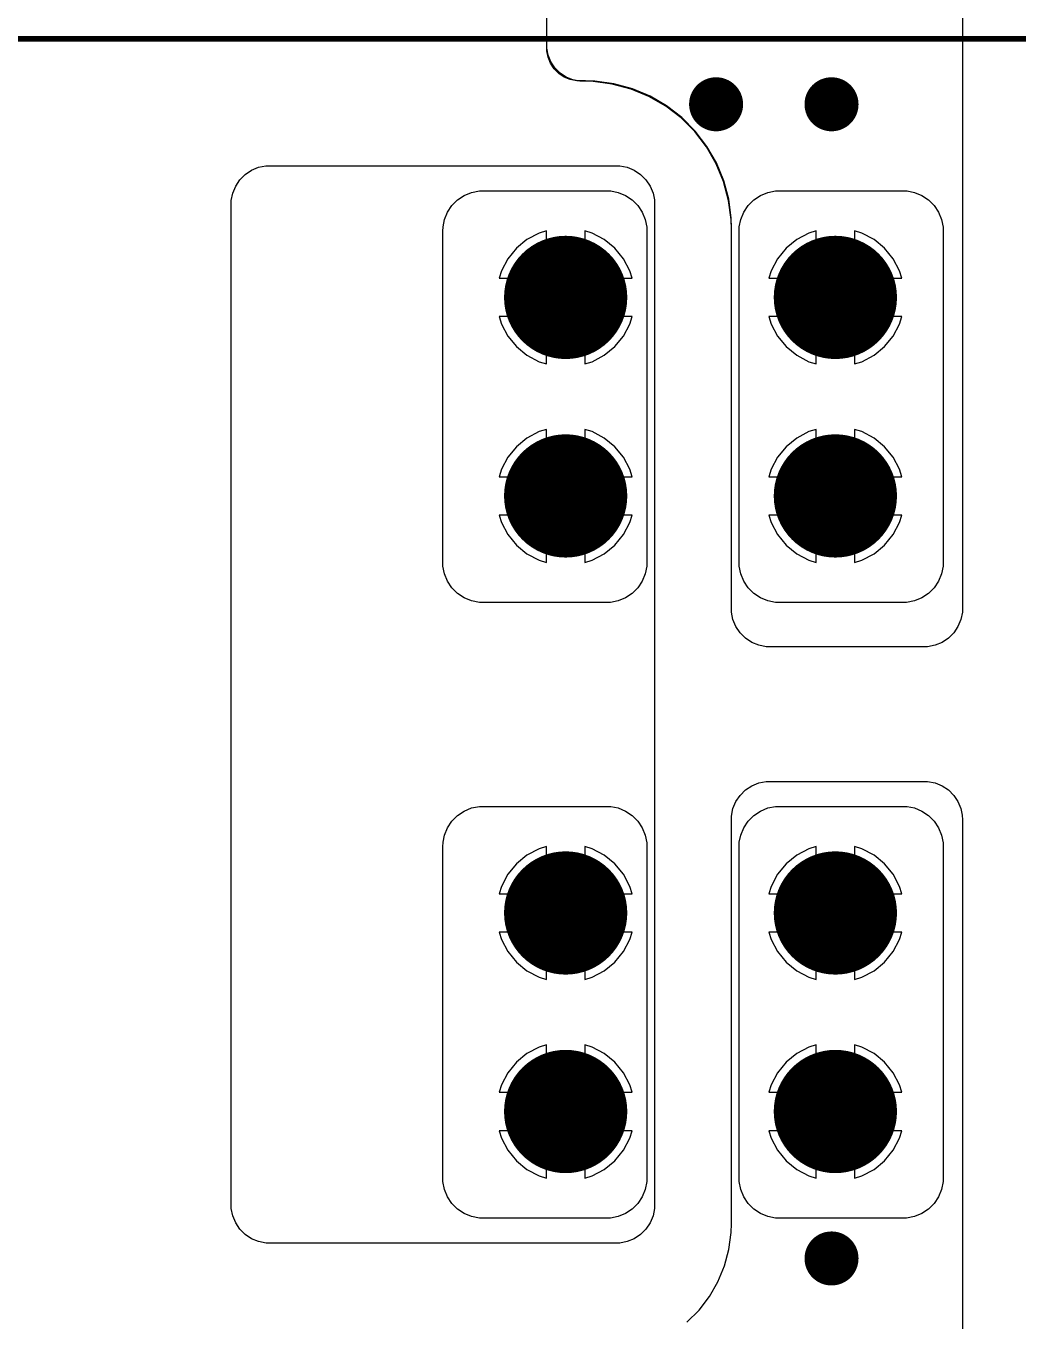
# Model space of a CAD drawing. Header units: millimetres. Extents: x 25 to 162, y 25 to 111.
# Drawn here: x 51.06 to 76.85, y 55.37 to 89.04 of the extents above; entities that cross this region are included whole.
import ezdxf

# ---------------------------------------------------------------- set-up
doc = ezdxf.new("R2010")
doc.units = ezdxf.units.MM
for name, color, linetype in [('BottomLayer', 5, 'Continuous'), ('BottomSolder', 6, 'Continuous'), ('MultiLayer', 9, 'Continuous'), ('PadHoleLayer', 156, 'Continuous'), ('TopLayer', 1, 'Continuous'), ('TopOverlay', 2, 'Continuous'), ('TopSolder', 216, 'Continuous'), ('ViaHoleLayer', 16, 'Continuous')]:
    doc.layers.add(name, color=color, linetype=linetype)

# ---------------------------------------------------------------- blocks, each defined once
blk = doc.blocks.new('T92S11_127')
at = {"layer": 'BottomLayer', "const_width": 1.5}
for points in [[(-11.33, -5.69, 1), (-9.83, -5.69, 1)], [(-6.17, -5.69, 1), (-4.67, -5.69, 1)], [(4.67, -5.69, 1), (6.17, -5.69, 1)], [(9.83, -5.69, 1), (11.33, -5.69, 1)], [(-11.33, -12.7, 1), (-9.83, -12.7, 1)], [(-6.17, -12.7, 1), (-4.67, -12.7, 1)], [(4.67, -12.7, 1), (6.17, -12.7, 1)], [(9.83, -12.7, 1), (11.33, -12.7, 1)]]:
    blk.add_lwpolyline(points, format="xyb", close=True, dxfattribs=at)
at = {"layer": 'BottomSolder', "const_width": 1.602}
for points in [[(-11.381, -5.69, 1), (-9.779, -5.69, 1)], [(-6.221, -5.69, 1), (-4.619, -5.69, 1)], [(4.619, -5.69, 1), (6.221, -5.69, 1)], [(9.779, -5.69, 1), (11.381, -5.69, 1)], [(-11.381, -12.7, 1), (-9.779, -12.7, 1)], [(-6.221, -12.7, 1), (-4.619, -12.7, 1)], [(4.619, -12.7, 1), (6.221, -12.7, 1)], [(9.779, -12.7, 1), (11.381, -12.7, 1)]]:
    blk.add_lwpolyline(points, format="xyb", close=True, dxfattribs=at)
at = {"layer": 'MultiLayer', "const_width": 1.5}
for points in [[(-11.33, -5.69, 1), (-9.83, -5.69, 1)], [(-6.17, -5.69, 1), (-4.67, -5.69, 1)], [(4.67, -5.69, 1), (6.17, -5.69, 1)], [(9.83, -5.69, 1), (11.33, -5.69, 1)], [(-11.33, -12.7, 1), (-9.83, -12.7, 1)], [(-6.17, -12.7, 1), (-4.67, -12.7, 1)], [(4.67, -12.7, 1), (6.17, -12.7, 1)], [(9.83, -12.7, 1), (11.33, -12.7, 1)]]:
    blk.add_lwpolyline(points, format="xyb", close=True, dxfattribs=at)
at = {"layer": 'PadHoleLayer', "const_width": 1}
for points in [[(-11.08, -5.69, 1), (-10.08, -5.69, 1)], [(-5.92, -5.69, 1), (-4.92, -5.69, 1)], [(4.92, -5.69, 1), (5.92, -5.69, 1)], [(10.08, -5.69, 1), (11.08, -5.69, 1)], [(-11.08, -12.7, 1), (-10.08, -12.7, 1)], [(-5.92, -12.7, 1), (-4.92, -12.7, 1)], [(4.92, -12.7, 1), (5.92, -12.7, 1)], [(10.08, -12.7, 1), (11.08, -12.7, 1)]]:
    blk.add_lwpolyline(points, format="xyb", close=True, dxfattribs=at)
at = {"layer": 'TopLayer', "const_width": 1.5}
for points in [[(-11.33, -5.69, 1), (-9.83, -5.69, 1)], [(-6.17, -5.69, 1), (-4.67, -5.69, 1)], [(4.67, -5.69, 1), (6.17, -5.69, 1)], [(9.83, -5.69, 1), (11.33, -5.69, 1)], [(-11.33, -12.7, 1), (-9.83, -12.7, 1)], [(-6.17, -12.7, 1), (-4.67, -12.7, 1)], [(4.67, -12.7, 1), (6.17, -12.7, 1)], [(9.83, -12.7, 1), (11.33, -12.7, 1)]]:
    blk.add_lwpolyline(points, format="xyb", close=True, dxfattribs=at)
at = {"layer": 'TopOverlay', "const_width": 0.152}
blk.add_lwpolyline([(17.3, 28.8), (17.3, -23.5)], dxfattribs=at)
at = {"layer": 'TopSolder', "const_width": 1.602}
for points in [[(-11.381, -5.69, 1), (-9.779, -5.69, 1)], [(-6.221, -5.69, 1), (-4.619, -5.69, 1)], [(4.619, -5.69, 1), (6.221, -5.69, 1)], [(9.779, -5.69, 1), (11.381, -5.69, 1)], [(-11.381, -12.7, 1), (-9.779, -12.7, 1)], [(-6.221, -12.7, 1), (-4.619, -12.7, 1)], [(4.619, -12.7, 1), (6.221, -12.7, 1)], [(9.779, -12.7, 1), (11.381, -12.7, 1)]]:
    blk.add_lwpolyline(points, format="xyb", close=True, dxfattribs=at)

msp = doc.modelspace()

# ---------------------------------------------------------------- linework, layer by layer
at = {"layer": 'BottomLayer'}
for p, q in [((64.6, 88.475), (64.6, 105.6)), ((75.4, 92), (75.4, 73.9)), ((64.6, 88.39), (64.6, 88.475)), ((64.633, 88.223), (64.6, 88.39)), ((64.698, 88.066), (64.633, 88.223)), ((64.792, 87.925), (64.698, 88.066)), ((64.912, 87.804), (64.792, 87.925)), ((65.053, 87.709), (64.912, 87.804)), ((65.21, 87.643), (65.053, 87.709)), ((65.377, 87.61), (65.21, 87.643)), ((65.462, 87.609), (65.377, 87.61)), ((65.602, 87.608), (65.462, 87.609)), ((65.85, 87.599), (65.602, 87.608)), ((66.344, 87.532), (65.85, 87.599)), ((66.824, 87.401), (66.344, 87.532)), ((67.283, 87.209), (66.824, 87.401)), ((67.713, 86.959), (67.283, 87.209)), ((68.107, 86.654), (67.713, 86.959)), ((68.458, 86.302), (68.107, 86.654)), ((68.761, 85.906), (68.458, 86.302)), ((69.009, 85.475), (68.761, 85.906)), ((56.623, 85.037), (56.763, 85.177)), ((56.763, 85.177), (56.926, 85.286)), ((56.926, 85.286), (57.108, 85.362)), ((57.108, 85.362), (57.301, 85.4)), ((57.301, 85.4), (57.4, 85.4)), ((57.4, 85.4), (57.4, 85.4)), ((57.4, 85.4), (66.4, 85.4)), ((66.4, 85.4), (66.499, 85.4)), ((66.499, 85.4), (66.692, 85.362)), ((66.692, 85.362), (66.874, 85.286)), ((66.874, 85.286), (67.037, 85.177)), ((67.037, 85.177), (67.177, 85.037)), ((69.199, 85.014), (69.009, 85.475)), ((56.438, 84.692), (56.514, 84.874)), ((56.514, 84.874), (56.623, 85.037)), ((67.177, 85.037), (67.286, 84.874)), ((67.286, 84.874), (67.362, 84.692)), ((69.327, 84.533), (69.199, 85.014)), ((56.4, 84.498), (56.438, 84.692)), ((67.362, 84.692), (67.396, 84.519)), ((67.396, 84.519), (67.4, 84.401)), ((69.392, 84.04), (69.327, 84.533)), ((56.4, 84.4), (56.4, 84.498)), ((56.4, 58.4), (56.4, 84.4)), ((67.4, 84.401), (67.4, 84.4)), ((67.4, 84.4), (67.4, 84.4)), ((67.4, 84.4), (67.4, 84.4)), ((67.4, 84.4), (67.4, 58.4)), ((69.4, 83.791), (69.392, 84.04)), ((69.4, 83.651), (69.4, 83.791)), ((69.4, 83.791), (69.4, 83.791)), ((69.4, 83.791), (69.4, 83.791)), ((69.4, 73.9), (69.4, 83.651)), ((69.4, 73.802), (69.4, 73.9)), ((69.438, 73.608), (69.4, 73.802)), ((75.4, 73.801), (75.361, 73.608)), ((75.4, 73.9), (75.4, 73.9)), ((75.4, 73.9), (75.4, 73.801)), ((69.514, 73.426), (69.438, 73.608)), ((69.623, 73.263), (69.514, 73.426)), ((75.286, 73.426), (75.177, 73.262)), ((75.361, 73.608), (75.286, 73.426)), ((69.762, 73.123), (69.623, 73.263)), ((69.926, 73.014), (69.762, 73.123)), ((75.037, 73.123), (74.874, 73.014)), ((75.177, 73.262), (75.037, 73.123)), ((70.108, 72.938), (69.926, 73.014)), ((70.301, 72.9), (70.108, 72.938)), ((70.4, 72.9), (70.301, 72.9)), ((74.4, 72.9), (70.4, 72.9)), ((74.498, 72.9), (74.4, 72.9)), ((74.692, 72.938), (74.498, 72.9)), ((74.874, 73.014), (74.692, 72.938)), ((69.926, 69.286), (70.108, 69.361)), ((70.108, 69.361), (70.301, 69.4)), ((70.301, 69.4), (70.4, 69.4)), ((70.4, 69.4), (70.4, 69.4)), ((70.4, 69.4), (74.4, 69.4)), ((74.4, 69.4), (74.498, 69.4)), ((74.498, 69.4), (74.692, 69.362)), ((74.692, 69.362), (74.874, 69.286)), ((69.514, 68.874), (69.623, 69.037)), ((69.623, 69.037), (69.762, 69.177)), ((69.762, 69.177), (69.926, 69.286)), ((74.874, 69.286), (75.037, 69.177)), ((75.037, 69.177), (75.177, 69.037)), ((75.177, 69.037), (75.286, 68.874)), ((69.4, 68.498), (69.438, 68.692)), ((69.438, 68.692), (69.514, 68.874)), ((75.286, 68.874), (75.362, 68.692)), ((75.362, 68.692), (75.396, 68.519)), ((69.4, 68.4), (69.4, 68.498)), ((69.4, 57.9), (69.4, 68.4)), ((75.396, 68.519), (75.4, 68.403)), ((75.4, 68.403), (75.4, 68.4)), ((75.4, 68.4), (75.4, 68.4)), ((75.4, 68.4), (75.4, 68.4)), ((75.4, 68.4), (75.4, 49.4)), ((56.4, 58.302), (56.4, 58.4)), ((56.438, 58.108), (56.4, 58.302)), ((67.4, 58.302), (67.362, 58.108)), ((67.4, 58.4), (67.4, 58.302)), ((56.514, 57.926), (56.438, 58.108)), ((56.623, 57.763), (56.514, 57.926)), ((67.286, 57.926), (67.177, 57.763)), ((67.362, 58.108), (67.286, 57.926)), ((56.763, 57.623), (56.623, 57.763)), ((56.926, 57.514), (56.763, 57.623)), ((67.037, 57.623), (66.874, 57.514)), ((67.177, 57.763), (67.037, 57.623)), ((69.335, 57.237), (69.393, 57.678)), ((69.393, 57.678), (69.4, 57.9)), ((69.4, 57.9), (69.4, 57.9)), ((57.108, 57.438), (56.926, 57.514)), ((57.302, 57.4), (57.108, 57.438)), ((57.4, 57.4), (57.302, 57.4)), ((66.4, 57.4), (57.4, 57.4)), ((66.498, 57.4), (66.4, 57.4)), ((66.4, 57.4), (66.4, 57.4)), ((66.692, 57.438), (66.498, 57.4)), ((66.874, 57.514), (66.692, 57.438)), ((69.22, 56.807), (69.335, 57.237)), ((69.049, 56.396), (69.22, 56.807)), ((68.827, 56.011), (69.049, 56.396)), ((68.556, 55.658), (68.827, 56.011)), ((68.242, 55.344), (68.556, 55.658))]:
    msp.add_line(p, q, dxfattribs=at)
at = {"layer": 'BottomLayer', "const_width": 0.6}
for points in [[(68.7, 87, 1), (69.3, 87, 1)], [(71.7, 87, 1), (72.3, 87, 1)], [(71.7, 57, 1), (72.3, 57, 1)]]:
    msp.add_lwpolyline(points, format="xyb", close=True, dxfattribs=at)
at = {"layer": 'BottomSolder'}
for p, q in [((62.134, 84.369), (62.281, 84.516)), ((62.281, 84.516), (62.453, 84.63)), ((62.453, 84.63), (62.644, 84.71)), ((62.644, 84.71), (62.847, 84.75)), ((62.847, 84.75), (62.95, 84.75)), ((62.95, 84.75), (66.15, 84.75)), ((66.15, 84.75), (66.15, 84.75)), ((66.15, 84.75), (66.15, 84.75)), ((66.15, 84.75), (66.15, 84.75)), ((66.15, 84.75), (66.268, 84.747)), ((66.268, 84.747), (66.456, 84.71)), ((66.456, 84.71), (66.647, 84.63)), ((66.647, 84.63), (66.819, 84.516)), ((66.819, 84.516), (66.966, 84.369)), ((69.834, 84.369), (69.981, 84.516)), ((69.981, 84.516), (70.153, 84.63)), ((70.153, 84.63), (70.344, 84.71)), ((70.344, 84.71), (70.547, 84.75)), ((70.547, 84.75), (70.65, 84.75)), ((70.65, 84.75), (73.85, 84.75)), ((73.85, 84.75), (73.85, 84.75)), ((73.85, 84.75), (73.85, 84.75)), ((73.85, 84.75), (73.85, 84.75)), ((73.85, 84.75), (73.968, 84.747)), ((73.968, 84.747), (74.156, 84.71)), ((74.156, 84.71), (74.347, 84.63)), ((74.347, 84.63), (74.519, 84.516)), ((74.519, 84.516), (74.666, 84.369)), ((61.94, 84.006), (62.019, 84.197)), ((62.019, 84.197), (62.134, 84.369)), ((66.966, 84.369), (67.08, 84.197)), ((67.08, 84.197), (67.16, 84.006)), ((69.64, 84.006), (69.719, 84.197)), ((69.719, 84.197), (69.834, 84.369)), ((74.666, 84.369), (74.78, 84.197)), ((74.78, 84.197), (74.86, 84.006)), ((61.903, 83.817), (61.94, 84.006)), ((67.16, 84.006), (67.2, 83.803)), ((69.603, 83.817), (69.64, 84.006)), ((74.86, 84.006), (74.9, 83.803)), ((61.9, 83.7), (61.903, 83.817)), ((61.9, 75.1), (61.9, 83.7)), ((61.9, 83.7), (61.9, 83.7)), ((61.9, 83.7), (61.9, 83.7)), ((67.2, 83.803), (67.2, 83.7)), ((67.2, 83.7), (67.2, 75.1)), ((69.6, 83.7), (69.603, 83.817)), ((69.6, 75.1), (69.6, 83.7)), ((69.6, 83.7), (69.6, 83.7)), ((69.6, 83.7), (69.6, 83.7)), ((74.9, 83.803), (74.9, 83.7)), ((74.9, 83.7), (74.9, 75.1)), ((61.9, 74.997), (61.9, 75.1)), ((67.2, 75.1), (67.2, 75.1)), ((67.2, 75.1), (67.2, 74.997)), ((69.6, 74.997), (69.6, 75.1)), ((74.9, 75.1), (74.9, 75.1)), ((74.9, 75.1), (74.9, 74.997)), ((61.94, 74.794), (61.9, 74.997)), ((62.019, 74.603), (61.94, 74.794)), ((67.16, 74.794), (67.08, 74.603)), ((67.2, 74.997), (67.16, 74.794)), ((69.64, 74.794), (69.6, 74.997)), ((69.719, 74.603), (69.64, 74.794)), ((74.86, 74.794), (74.78, 74.603)), ((74.9, 74.997), (74.86, 74.794)), ((62.134, 74.431), (62.019, 74.603)), ((62.281, 74.284), (62.134, 74.431)), ((66.966, 74.431), (66.819, 74.284)), ((67.08, 74.603), (66.966, 74.431)), ((69.834, 74.431), (69.719, 74.603)), ((69.981, 74.284), (69.834, 74.431)), ((74.666, 74.431), (74.519, 74.284)), ((74.78, 74.603), (74.666, 74.431)), ((62.453, 74.169), (62.281, 74.284)), ((62.644, 74.09), (62.453, 74.169)), ((62.847, 74.05), (62.644, 74.09)), ((66.456, 74.09), (66.253, 74.05)), ((66.647, 74.169), (66.456, 74.09)), ((66.819, 74.284), (66.647, 74.169)), ((70.153, 74.169), (69.981, 74.284)), ((70.344, 74.09), (70.153, 74.169)), ((70.547, 74.05), (70.344, 74.09)), ((74.156, 74.09), (73.953, 74.05)), ((74.347, 74.169), (74.156, 74.09)), ((74.519, 74.284), (74.347, 74.169)), ((62.95, 74.05), (62.847, 74.05)), ((66.253, 74.05), (62.95, 74.05)), ((62.95, 74.05), (62.95, 74.05)), ((70.65, 74.05), (70.547, 74.05)), ((73.953, 74.05), (70.65, 74.05)), ((70.65, 74.05), (70.65, 74.05)), ((62.453, 68.63), (62.644, 68.71)), ((62.644, 68.71), (62.847, 68.75)), ((62.847, 68.75), (62.95, 68.75)), ((62.95, 68.75), (66.15, 68.75)), ((66.15, 68.75), (66.15, 68.75)), ((66.15, 68.75), (66.15, 68.75)), ((66.15, 68.75), (66.15, 68.75)), ((66.15, 68.75), (66.268, 68.747)), ((66.268, 68.747), (66.456, 68.71)), ((66.456, 68.71), (66.647, 68.63)), ((70.153, 68.63), (70.344, 68.71)), ((70.344, 68.71), (70.547, 68.75)), ((70.547, 68.75), (70.65, 68.75)), ((70.65, 68.75), (73.85, 68.75)), ((73.85, 68.75), (73.85, 68.75)), ((73.85, 68.75), (73.85, 68.75)), ((73.85, 68.75), (73.85, 68.75)), ((73.85, 68.75), (73.968, 68.747)), ((73.968, 68.747), (74.156, 68.71)), ((74.156, 68.71), (74.347, 68.63)), ((62.019, 68.197), (62.134, 68.369)), ((62.134, 68.369), (62.281, 68.516)), ((62.281, 68.516), (62.453, 68.63)), ((66.647, 68.63), (66.819, 68.516)), ((66.819, 68.516), (66.966, 68.369)), ((66.966, 68.369), (67.08, 68.197)), ((69.719, 68.197), (69.834, 68.369)), ((69.834, 68.369), (69.981, 68.516)), ((69.981, 68.516), (70.153, 68.63)), ((74.347, 68.63), (74.519, 68.516)), ((74.519, 68.516), (74.666, 68.369)), ((74.666, 68.369), (74.78, 68.197)), ((61.903, 67.817), (61.94, 68.006)), ((61.94, 68.006), (62.019, 68.197)), ((67.08, 68.197), (67.16, 68.006)), ((67.16, 68.006), (67.2, 67.803)), ((69.603, 67.817), (69.64, 68.006)), ((69.64, 68.006), (69.719, 68.197)), ((74.78, 68.197), (74.86, 68.006)), ((74.86, 68.006), (74.9, 67.803)), ((61.9, 67.7), (61.903, 67.817)), ((61.9, 59.1), (61.9, 67.7)), ((61.9, 67.7), (61.9, 67.7)), ((61.9, 67.7), (61.9, 67.7)), ((67.2, 67.803), (67.2, 67.7)), ((67.2, 67.7), (67.2, 59.1)), ((69.6, 67.7), (69.603, 67.817)), ((69.6, 59.1), (69.6, 67.7)), ((69.6, 67.7), (69.6, 67.7)), ((69.6, 67.7), (69.6, 67.7)), ((74.9, 67.803), (74.9, 67.7)), ((74.9, 67.7), (74.9, 59.1)), ((61.9, 58.997), (61.9, 59.1)), ((61.94, 58.794), (61.9, 58.997)), ((67.2, 58.997), (67.16, 58.794)), ((67.2, 59.1), (67.2, 59.1)), ((67.2, 59.1), (67.2, 58.997)), ((69.6, 58.997), (69.6, 59.1)), ((69.64, 58.794), (69.6, 58.997)), ((74.9, 58.997), (74.86, 58.794)), ((74.9, 59.1), (74.9, 59.1)), ((74.9, 59.1), (74.9, 58.997)), ((62.019, 58.603), (61.94, 58.794)), ((62.134, 58.431), (62.019, 58.603)), ((67.08, 58.603), (66.966, 58.431)), ((67.16, 58.794), (67.08, 58.603)), ((69.719, 58.603), (69.64, 58.794)), ((69.834, 58.431), (69.719, 58.603)), ((74.78, 58.603), (74.666, 58.431)), ((74.86, 58.794), (74.78, 58.603)), ((62.281, 58.284), (62.134, 58.431)), ((62.453, 58.169), (62.281, 58.284)), ((66.819, 58.284), (66.647, 58.169)), ((66.966, 58.431), (66.819, 58.284)), ((69.981, 58.284), (69.834, 58.431)), ((70.153, 58.169), (69.981, 58.284)), ((74.519, 58.284), (74.347, 58.169)), ((74.666, 58.431), (74.519, 58.284)), ((62.644, 58.09), (62.453, 58.169)), ((62.847, 58.05), (62.644, 58.09)), ((62.95, 58.05), (62.847, 58.05)), ((66.253, 58.05), (62.95, 58.05)), ((62.95, 58.05), (62.95, 58.05)), ((66.456, 58.09), (66.253, 58.05)), ((66.647, 58.169), (66.456, 58.09)), ((70.344, 58.09), (70.153, 58.169)), ((70.547, 58.05), (70.344, 58.09)), ((70.65, 58.05), (70.547, 58.05)), ((73.953, 58.05), (70.65, 58.05)), ((70.65, 58.05), (70.65, 58.05)), ((74.156, 58.09), (73.953, 58.05)), ((74.347, 58.169), (74.156, 58.09))]:
    msp.add_line(p, q, dxfattribs=at)
at = {"layer": 'BottomSolder', "const_width": 0.702}
for points in [[(68.649, 87, 1), (69.351, 87, 1)], [(71.649, 87, 1), (72.351, 87, 1)], [(71.649, 57, 1), (72.351, 57, 1)]]:
    msp.add_lwpolyline(points, format="xyb", close=True, dxfattribs=at)
at = {"layer": 'MultiLayer', "const_width": 0.6}
for points in [[(68.7, 87, 1), (69.3, 87, 1)], [(71.7, 87, 1), (72.3, 87, 1)], [(71.7, 57, 1), (72.3, 57, 1)]]:
    msp.add_lwpolyline(points, format="xyb", close=True, dxfattribs=at)
at = {"layer": 'TopLayer'}
for p, q in [((64.6, 88.551), (64.6, 94.532)), ((75.4, 91.9), (75.4, 73.9)), ((64.6, 88.458), (64.6, 88.551)), ((64.637, 88.274), (64.6, 88.458)), ((64.708, 88.101), (64.637, 88.274)), ((64.812, 87.945), (64.708, 88.101)), ((64.945, 87.812), (64.812, 87.945)), ((65.101, 87.708), (64.945, 87.812)), ((65.274, 87.637), (65.101, 87.708)), ((65.458, 87.6), (65.274, 87.637)), ((65.551, 87.6), (65.458, 87.6)), ((65.803, 87.592), (65.551, 87.6)), ((65.551, 87.6), (65.551, 87.6)), ((66.302, 87.526), (65.803, 87.592)), ((66.789, 87.396), (66.302, 87.526)), ((67.254, 87.203), (66.789, 87.396)), ((67.69, 86.951), (67.254, 87.203)), ((68.089, 86.645), (67.69, 86.951)), ((68.445, 86.289), (68.089, 86.645)), ((68.751, 85.89), (68.445, 86.289)), ((69.003, 85.454), (68.751, 85.89)), ((56.623, 85.037), (56.763, 85.177)), ((56.763, 85.177), (56.926, 85.286)), ((56.926, 85.286), (57.108, 85.362)), ((57.108, 85.362), (57.301, 85.4)), ((57.301, 85.4), (57.4, 85.4)), ((57.4, 85.4), (57.4, 85.4)), ((57.4, 85.4), (66.4, 85.4)), ((66.4, 85.4), (66.499, 85.4)), ((66.499, 85.4), (66.692, 85.362)), ((66.692, 85.362), (66.874, 85.286)), ((66.874, 85.286), (67.037, 85.177)), ((67.037, 85.177), (67.177, 85.037)), ((69.196, 84.989), (69.003, 85.454)), ((56.438, 84.692), (56.514, 84.874)), ((56.514, 84.874), (56.623, 85.037)), ((67.177, 85.037), (67.286, 84.874)), ((67.286, 84.874), (67.362, 84.692)), ((69.326, 84.502), (69.196, 84.989)), ((56.4, 84.498), (56.438, 84.692)), ((67.362, 84.692), (67.396, 84.518)), ((67.396, 84.518), (67.4, 84.4)), ((69.392, 84.003), (69.326, 84.502)), ((56.4, 84.4), (56.4, 84.498)), ((56.4, 58.4), (56.4, 84.4)), ((67.4, 84.4), (67.4, 84.4)), ((67.4, 84.4), (67.4, 84.4)), ((67.4, 84.4), (67.4, 84.4)), ((67.4, 84.4), (67.4, 58.4)), ((69.4, 83.751), (69.392, 84.003)), ((64.398, 83.651), (64.085, 83.484)), ((64.59, 83.709), (64.398, 83.651)), ((64.59, 82.48), (64.59, 83.709)), ((65.782, 83.651), (65.59, 83.709)), ((65.59, 83.709), (65.59, 82.48)), ((66.095, 83.484), (65.782, 83.651)), ((69.4, 73.9), (69.4, 83.751)), ((69.4, 83.751), (69.4, 83.751)), ((69.4, 83.751), (69.4, 83.751)), ((71.408, 83.651), (71.095, 83.484)), ((71.6, 83.709), (71.408, 83.651)), ((71.6, 82.48), (71.6, 83.709)), ((72.792, 83.651), (72.6, 83.709)), ((72.6, 83.709), (72.6, 82.48)), ((73.105, 83.484), (72.792, 83.651)), ((63.811, 83.259), (63.586, 82.985)), ((64.085, 83.484), (63.811, 83.259)), ((66.369, 83.259), (66.095, 83.484)), ((66.594, 82.985), (66.369, 83.259)), ((70.821, 83.259), (70.596, 82.985)), ((71.095, 83.484), (70.821, 83.259)), ((73.379, 83.259), (73.105, 83.484)), ((73.604, 82.985), (73.379, 83.259)), ((63.586, 82.985), (63.419, 82.672)), ((66.761, 82.672), (66.594, 82.985)), ((70.596, 82.985), (70.429, 82.672)), ((73.771, 82.672), (73.604, 82.985)), ((63.419, 82.672), (63.361, 82.48)), ((66.819, 82.48), (66.761, 82.672)), ((70.429, 82.672), (70.371, 82.48)), ((73.829, 82.48), (73.771, 82.672)), ((63.361, 82.48), (64.59, 82.48)), ((65.59, 82.48), (66.819, 82.48)), ((70.371, 82.48), (71.6, 82.48)), ((72.6, 82.48), (73.829, 82.48)), ((64.59, 81.48), (63.361, 81.48)), ((63.361, 81.48), (63.419, 81.288)), ((64.59, 80.251), (64.59, 81.48)), ((66.819, 81.48), (65.59, 81.48)), ((65.59, 81.48), (65.59, 80.251)), ((66.761, 81.288), (66.819, 81.48)), ((71.6, 81.48), (70.371, 81.48)), ((70.371, 81.48), (70.429, 81.288)), ((71.6, 80.251), (71.6, 81.48)), ((73.829, 81.48), (72.6, 81.48)), ((72.6, 81.48), (72.6, 80.251)), ((73.771, 81.288), (73.829, 81.48)), ((63.419, 81.288), (63.586, 80.975)), ((66.594, 80.975), (66.761, 81.288)), ((70.429, 81.288), (70.596, 80.975)), ((73.604, 80.975), (73.771, 81.288)), ((63.586, 80.975), (63.811, 80.701)), ((66.369, 80.701), (66.594, 80.975)), ((70.596, 80.975), (70.821, 80.701)), ((73.379, 80.701), (73.604, 80.975)), ((63.811, 80.701), (64.085, 80.476)), ((64.085, 80.476), (64.398, 80.309)), ((65.782, 80.309), (66.095, 80.476)), ((66.095, 80.476), (66.369, 80.701)), ((70.821, 80.701), (71.095, 80.476)), ((71.095, 80.476), (71.408, 80.309)), ((72.792, 80.309), (73.105, 80.476)), ((73.105, 80.476), (73.379, 80.701)), ((64.398, 80.309), (64.59, 80.251)), ((65.59, 80.251), (65.782, 80.309)), ((71.408, 80.309), (71.6, 80.251)), ((72.6, 80.251), (72.792, 80.309)), ((64.398, 78.491), (64.085, 78.324)), ((64.59, 78.549), (64.398, 78.491)), ((64.59, 77.32), (64.59, 78.549)), ((65.782, 78.491), (65.59, 78.549)), ((65.59, 78.549), (65.59, 77.32)), ((66.095, 78.324), (65.782, 78.491)), ((71.408, 78.491), (71.095, 78.324)), ((71.6, 78.549), (71.408, 78.491)), ((71.6, 77.32), (71.6, 78.549)), ((72.792, 78.491), (72.6, 78.549)), ((72.6, 78.549), (72.6, 77.32)), ((73.105, 78.324), (72.792, 78.491)), ((64.085, 78.324), (63.811, 78.099)), ((66.369, 78.099), (66.095, 78.324)), ((71.095, 78.324), (70.821, 78.099)), ((73.379, 78.099), (73.105, 78.324)), ((63.586, 77.825), (63.419, 77.512)), ((63.811, 78.099), (63.586, 77.825)), ((66.594, 77.825), (66.369, 78.099)), ((66.761, 77.512), (66.594, 77.825)), ((70.596, 77.825), (70.429, 77.512)), ((70.821, 78.099), (70.596, 77.825)), ((73.604, 77.825), (73.379, 78.099)), ((73.771, 77.512), (73.604, 77.825)), ((63.419, 77.512), (63.361, 77.32)), ((66.819, 77.32), (66.761, 77.512)), ((70.429, 77.512), (70.371, 77.32)), ((73.829, 77.32), (73.771, 77.512)), ((63.361, 77.32), (64.59, 77.32)), ((65.59, 77.32), (66.819, 77.32)), ((70.371, 77.32), (71.6, 77.32)), ((72.6, 77.32), (73.829, 77.32)), ((64.59, 76.32), (63.361, 76.32)), ((63.361, 76.32), (63.419, 76.128)), ((63.419, 76.128), (63.586, 75.815)), ((64.59, 75.091), (64.59, 76.32)), ((66.819, 76.32), (65.59, 76.32)), ((65.59, 76.32), (65.59, 75.091)), ((66.594, 75.815), (66.761, 76.128)), ((66.761, 76.128), (66.819, 76.32)), ((71.6, 76.32), (70.371, 76.32)), ((70.371, 76.32), (70.429, 76.128)), ((70.429, 76.128), (70.596, 75.815)), ((71.6, 75.091), (71.6, 76.32)), ((73.829, 76.32), (72.6, 76.32)), ((72.6, 76.32), (72.6, 75.091)), ((73.604, 75.815), (73.771, 76.128)), ((73.771, 76.128), (73.829, 76.32)), ((63.586, 75.815), (63.811, 75.541)), ((66.369, 75.541), (66.594, 75.815)), ((70.596, 75.815), (70.821, 75.541)), ((73.379, 75.541), (73.604, 75.815)), ((63.811, 75.541), (64.085, 75.316)), ((66.095, 75.316), (66.369, 75.541)), ((70.821, 75.541), (71.095, 75.316)), ((73.105, 75.316), (73.379, 75.541)), ((64.085, 75.316), (64.398, 75.149)), ((64.398, 75.149), (64.59, 75.091)), ((65.59, 75.091), (65.782, 75.149)), ((65.782, 75.149), (66.095, 75.316)), ((71.095, 75.316), (71.408, 75.149)), ((71.408, 75.149), (71.6, 75.091)), ((72.6, 75.091), (72.792, 75.149)), ((72.792, 75.149), (73.105, 75.316)), ((69.4, 73.802), (69.4, 73.9)), ((69.438, 73.608), (69.4, 73.802)), ((75.4, 73.801), (75.361, 73.608)), ((75.4, 73.9), (75.4, 73.9)), ((75.4, 73.9), (75.4, 73.801)), ((69.514, 73.426), (69.438, 73.608)), ((69.623, 73.263), (69.514, 73.426)), ((75.286, 73.426), (75.177, 73.262)), ((75.361, 73.608), (75.286, 73.426)), ((69.763, 73.123), (69.623, 73.263)), ((69.926, 73.014), (69.763, 73.123)), ((75.037, 73.123), (74.874, 73.014)), ((75.177, 73.262), (75.037, 73.123)), ((70.108, 72.938), (69.926, 73.014)), ((70.302, 72.9), (70.108, 72.938)), ((74.4, 72.9), (70.302, 72.9)), ((74.498, 72.9), (74.4, 72.9)), ((74.692, 72.938), (74.498, 72.9)), ((74.874, 73.014), (74.692, 72.938)), ((69.926, 69.286), (70.108, 69.361)), ((70.108, 69.361), (70.301, 69.4)), ((70.301, 69.4), (70.4, 69.4)), ((70.4, 69.4), (70.4, 69.4)), ((70.4, 69.4), (74.4, 69.4)), ((74.4, 69.4), (74.498, 69.4)), ((74.498, 69.4), (74.692, 69.362)), ((74.692, 69.362), (74.874, 69.286)), ((69.514, 68.874), (69.623, 69.037)), ((69.623, 69.037), (69.763, 69.177)), ((69.763, 69.177), (69.926, 69.286)), ((74.874, 69.286), (75.037, 69.177)), ((75.037, 69.177), (75.177, 69.037)), ((75.177, 69.037), (75.286, 68.874)), ((69.4, 68.498), (69.438, 68.692)), ((69.438, 68.692), (69.514, 68.874)), ((75.286, 68.874), (75.362, 68.692)), ((75.362, 68.692), (75.396, 68.519)), ((69.4, 68.4), (69.4, 68.498)), ((69.4, 57.9), (69.4, 68.4)), ((75.396, 68.519), (75.4, 68.402)), ((75.4, 68.402), (75.4, 68.4)), ((75.4, 68.4), (75.4, 68.4)), ((75.4, 68.4), (75.4, 68.4)), ((75.4, 68.4), (75.4, 51.104)), ((64.59, 67.709), (64.398, 67.651)), ((64.59, 66.48), (64.59, 67.709)), ((65.782, 67.651), (65.59, 67.709)), ((65.59, 67.709), (65.59, 66.48)), ((71.6, 67.709), (71.408, 67.651)), ((71.6, 66.48), (71.6, 67.709)), ((72.792, 67.651), (72.6, 67.709)), ((72.6, 67.709), (72.6, 66.48)), ((64.085, 67.484), (63.811, 67.259)), ((64.398, 67.651), (64.085, 67.484)), ((66.095, 67.484), (65.782, 67.651)), ((66.369, 67.259), (66.095, 67.484)), ((71.095, 67.484), (70.821, 67.259)), ((71.408, 67.651), (71.095, 67.484)), ((73.105, 67.484), (72.792, 67.651)), ((73.379, 67.259), (73.105, 67.484)), ((63.811, 67.259), (63.586, 66.985)), ((66.594, 66.985), (66.369, 67.259)), ((70.821, 67.259), (70.596, 66.985)), ((73.604, 66.985), (73.379, 67.259)), ((63.419, 66.672), (63.361, 66.48)), ((63.586, 66.985), (63.419, 66.672)), ((66.761, 66.672), (66.594, 66.985)), ((66.819, 66.48), (66.761, 66.672)), ((70.429, 66.672), (70.371, 66.48)), ((70.596, 66.985), (70.429, 66.672)), ((73.771, 66.672), (73.604, 66.985)), ((73.829, 66.48), (73.771, 66.672)), ((63.361, 66.48), (64.59, 66.48)), ((65.59, 66.48), (66.819, 66.48)), ((70.371, 66.48), (71.6, 66.48)), ((72.6, 66.48), (73.829, 66.48)), ((64.59, 65.48), (63.361, 65.48)), ((63.361, 65.48), (63.419, 65.288)), ((64.59, 64.251), (64.59, 65.48)), ((66.819, 65.48), (65.59, 65.48)), ((65.59, 65.48), (65.59, 64.251)), ((66.761, 65.288), (66.819, 65.48)), ((71.6, 65.48), (70.371, 65.48)), ((70.371, 65.48), (70.429, 65.288)), ((71.6, 64.251), (71.6, 65.48)), ((73.829, 65.48), (72.6, 65.48)), ((72.6, 65.48), (72.6, 64.251)), ((73.771, 65.288), (73.829, 65.48)), ((63.419, 65.288), (63.586, 64.975)), ((63.586, 64.975), (63.811, 64.701)), ((66.369, 64.701), (66.594, 64.975)), ((66.594, 64.975), (66.761, 65.288)), ((70.429, 65.288), (70.596, 64.975)), ((70.596, 64.975), (70.821, 64.701)), ((73.379, 64.701), (73.604, 64.975)), ((73.604, 64.975), (73.771, 65.288)), ((63.811, 64.701), (64.085, 64.476)), ((66.095, 64.476), (66.369, 64.701)), ((70.821, 64.701), (71.095, 64.476)), ((73.105, 64.476), (73.379, 64.701)), ((64.085, 64.476), (64.398, 64.309)), ((64.398, 64.309), (64.59, 64.251)), ((65.59, 64.251), (65.782, 64.309)), ((65.782, 64.309), (66.095, 64.476)), ((71.095, 64.476), (71.408, 64.309)), ((71.408, 64.309), (71.6, 64.251)), ((72.6, 64.251), (72.792, 64.309)), ((72.792, 64.309), (73.105, 64.476)), ((64.085, 62.324), (63.811, 62.099)), ((64.398, 62.491), (64.085, 62.324)), ((64.59, 62.549), (64.398, 62.491)), ((64.59, 61.32), (64.59, 62.549)), ((65.782, 62.491), (65.59, 62.549)), ((65.59, 62.549), (65.59, 61.32)), ((66.095, 62.324), (65.782, 62.491)), ((66.369, 62.099), (66.095, 62.324)), ((71.095, 62.324), (70.821, 62.099)), ((71.408, 62.491), (71.095, 62.324)), ((71.6, 62.549), (71.408, 62.491)), ((71.6, 61.32), (71.6, 62.549)), ((72.792, 62.491), (72.6, 62.549)), ((72.6, 62.549), (72.6, 61.32)), ((73.105, 62.324), (72.792, 62.491)), ((73.379, 62.099), (73.105, 62.324)), ((63.811, 62.099), (63.586, 61.825)), ((66.594, 61.825), (66.369, 62.099)), ((70.821, 62.099), (70.596, 61.825)), ((73.604, 61.825), (73.379, 62.099)), ((63.586, 61.825), (63.419, 61.512)), ((66.761, 61.512), (66.594, 61.825)), ((70.596, 61.825), (70.429, 61.512)), ((73.771, 61.512), (73.604, 61.825)), ((63.419, 61.512), (63.361, 61.32)), ((63.361, 61.32), (64.59, 61.32)), ((65.59, 61.32), (66.819, 61.32)), ((66.819, 61.32), (66.761, 61.512)), ((70.429, 61.512), (70.371, 61.32)), ((70.371, 61.32), (71.6, 61.32)), ((72.6, 61.32), (73.829, 61.32)), ((73.829, 61.32), (73.771, 61.512)), ((64.59, 60.32), (63.361, 60.32)), ((63.361, 60.32), (63.419, 60.128)), ((64.59, 59.091), (64.59, 60.32)), ((66.819, 60.32), (65.59, 60.32)), ((65.59, 60.32), (65.59, 59.091)), ((66.761, 60.128), (66.819, 60.32)), ((71.6, 60.32), (70.371, 60.32)), ((70.371, 60.32), (70.429, 60.128)), ((71.6, 59.091), (71.6, 60.32)), ((73.829, 60.32), (72.6, 60.32)), ((72.6, 60.32), (72.6, 59.091)), ((73.771, 60.128), (73.829, 60.32)), ((63.419, 60.128), (63.586, 59.815)), ((66.594, 59.815), (66.761, 60.128)), ((70.429, 60.128), (70.596, 59.815)), ((73.604, 59.815), (73.771, 60.128)), ((63.586, 59.815), (63.811, 59.541)), ((66.369, 59.541), (66.594, 59.815)), ((70.596, 59.815), (70.821, 59.541)), ((73.379, 59.541), (73.604, 59.815)), ((63.811, 59.541), (64.085, 59.316)), ((64.085, 59.316), (64.398, 59.149)), ((65.782, 59.149), (66.095, 59.316)), ((66.095, 59.316), (66.369, 59.541)), ((70.821, 59.541), (71.095, 59.316)), ((71.095, 59.316), (71.408, 59.149)), ((72.792, 59.149), (73.105, 59.316)), ((73.105, 59.316), (73.379, 59.541)), ((64.398, 59.149), (64.59, 59.091)), ((65.59, 59.091), (65.782, 59.149)), ((71.408, 59.149), (71.6, 59.091)), ((72.6, 59.091), (72.792, 59.149)), ((56.4, 58.302), (56.4, 58.4)), ((56.438, 58.108), (56.4, 58.302)), ((67.4, 58.302), (67.362, 58.108)), ((67.4, 58.4), (67.4, 58.302)), ((56.514, 57.926), (56.438, 58.108)), ((56.623, 57.763), (56.514, 57.926)), ((67.286, 57.926), (67.177, 57.763)), ((67.362, 58.108), (67.286, 57.926)), ((56.763, 57.623), (56.623, 57.763)), ((56.926, 57.514), (56.763, 57.623)), ((67.037, 57.623), (66.874, 57.514)), ((67.177, 57.763), (67.037, 57.623)), ((69.335, 57.237), (69.393, 57.678)), ((69.393, 57.678), (69.4, 57.9)), ((69.4, 57.9), (69.4, 57.9)), ((57.108, 57.438), (56.926, 57.514)), ((57.302, 57.4), (57.108, 57.438)), ((57.4, 57.4), (57.302, 57.4)), ((66.4, 57.4), (57.4, 57.4)), ((66.498, 57.4), (66.4, 57.4)), ((66.692, 57.438), (66.498, 57.4)), ((66.874, 57.514), (66.692, 57.438)), ((69.22, 56.807), (69.335, 57.237)), ((69.049, 56.396), (69.22, 56.807)), ((68.827, 56.011), (69.049, 56.396)), ((68.556, 55.658), (68.827, 56.011)), ((68.242, 55.344), (68.556, 55.658))]:
    msp.add_line(p, q, dxfattribs=at)
at = {"layer": 'TopLayer', "const_width": 0.6}
for points in [[(68.7, 87, 1), (69.3, 87, 1)], [(71.7, 87, 1), (72.3, 87, 1)], [(71.7, 57, 1), (72.3, 57, 1)]]:
    msp.add_lwpolyline(points, format="xyb", close=True, dxfattribs=at)
at = {"layer": 'TopSolder', "const_width": 0.702}
for points in [[(68.649, 87, 1), (69.351, 87, 1)], [(71.649, 87, 1), (72.351, 87, 1)], [(71.649, 57, 1), (72.351, 57, 1)]]:
    msp.add_lwpolyline(points, format="xyb", close=True, dxfattribs=at)
at = {"layer": 'ViaHoleLayer', "const_width": 0.35}
for points in [[(68.825, 87, 1), (69.175, 87, 1)], [(71.825, 87, 1), (72.175, 87, 1)], [(71.825, 57, 1), (72.175, 57, 1)]]:
    msp.add_lwpolyline(points, format="xyb", close=True, dxfattribs=at)

# ---------------------------------------------------------------- block references
at = {"rotation": 90}
msp.add_blockref('T92S11_127', (59.4, 71.4), dxfattribs=at)

doc.saveas('drawing.dxf')
